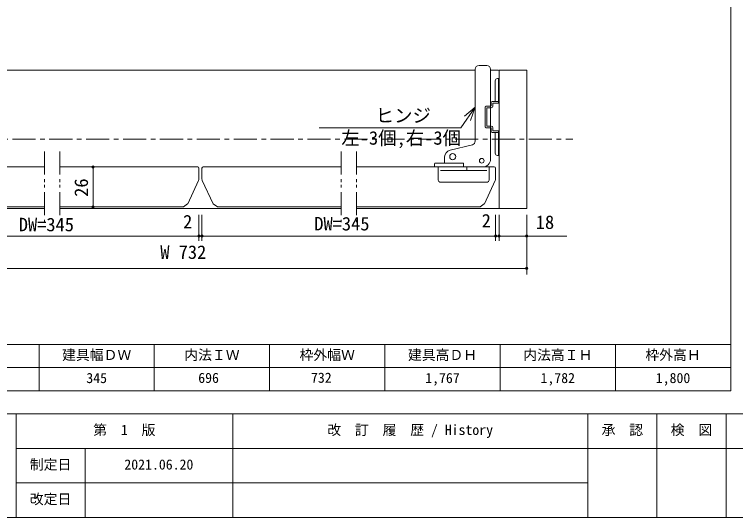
# Model space of a CAD drawing. Units: millimetres on the paper, enlarged 10 times, with parts at other scales. Extents: x -2058 to 1892, y -400 to 2383.
# Drawn here: x -1261 to 303, y -400 to 691 of the extents above; entities that cross this region are included whole.
import ezdxf
from ezdxf.enums import TextEntityAlignment as Align

# ---------------------------------------------------------------- set-up
doc = ezdxf.new("R2010")
doc.units = ezdxf.units.MM
doc.header["$LTSCALE"] = 10
doc.header["$PDMODE"] = 32
doc.header["$PDSIZE"] = 5
for name, pattern in [('CHAIN1', [8, 5, -1, 1, -1]), ('DOUBLE_CHAIN1', [8.8, 5, -1, 0.6, -0.6, 0.6, -1]), ('USER9', [18, 9, -9])]:
    doc.linetypes.add(name, pattern=pattern)
doc.layers.add('0-0_0', color=7, linetype='Continuous', lineweight=18)
doc.layers.add('2-0_NOTE$005', color=7, linetype='Continuous', lineweight=18)
doc.styles.add('ＭＳ ゴシック', font='')
doc.styles.get('ＭＳ ゴシック').set_extended_font_data('MS Gothic')

msp = doc.modelspace()

# ---------------------------------------------------------------- linework, layer by layer
at = {"layer": '0-0_0'}
for p, q in [((292.04, 2332.81), (292.04, -124.69)), ((-2007.96, -24.69), (292.04, -24.69)), ((-1207.96, -24.69), (-1207.96, -124.69)), ((-957.96, -24.69), (-957.96, -124.69)), ((-707.96, -24.69), (-707.96, -124.69)), ((-457.96, -24.69), (-457.96, -124.69)), ((-207.96, -24.69), (-207.96, -124.69)), ((42.04, -24.69), (42.04, -124.69)), ((-2007.96, -74.69), (292.04, -74.69)), ((-2007.96, -124.69), (292.04, -124.69)), ((-2057.96, -174.69), (1892.04, -174.69)), ((-1257.96, -174.69), (-1257.96, -399.69)), ((-787.96, -174.69), (-787.96, -399.69)), ((-17.96, -174.69), (-17.96, -399.69)), ((132.04, -174.69), (132.04, -399.69)), ((282.04, -174.69), (282.04, -399.69)), ((1892.04, -249.69), (-1257.96, -249.69)), ((-1107.96, -249.69), (-1107.96, -399.69)), ((-17.96, -324.69), (-1257.96, -324.69)), ((1892.04, -399.69), (-2057.96, -399.69))]:
    msp.add_line(p, q, dxfattribs=at)
msp.add_lwpolyline([(-2007.96, 2332.81), (-2007.96, -124.69), (292.04, -124.69)], dxfattribs=at)
at = {"layer": '2-0_NOTE$005'}
for p, q in [((-237.13, 580.44), (-253.79, 580.44)), ((-1452.96, 570.44), (-262.13, 570.44)), ((-262.13, 572.11), (-262.13, 416.45)), ((-228.79, 572.11), (-228.79, 377.11)), ((-228.79, 570.44), (-211.29, 570.44)), ((-210.46, 270.44), (-210.46, 570.44)), ((-213.79, 552.11), (-210.46, 552.11)), ((-211.29, 552.11), (-211.29, 498.78)), ((-210.46, 552.11), (-210.46, 498.78)), ((-218.79, 547.11), (-218.79, 502.11)), ((-225.46, 502.11), (-210.46, 502.11)), ((-227.13, 488.78), (-236.79, 488.78)), ((-227.13, 493.78), (-227.13, 500.44)), ((-210.46, 498.78), (-223.79, 498.78)), ((-223.79, 492.11), (-223.79, 498.78)), ((-227.13, 448.78), (-236.79, 448.78)), ((-227.13, 443.78), (-227.13, 437.11)), ((-223.79, 445.44), (-223.79, 438.78)), ((-210.46, 438.78), (-223.79, 438.78)), ((-211.29, 438.78), (-211.29, 385.44)), ((-210.46, 438.78), (-210.46, 385.44)), ((-225.46, 435.44), (-210.46, 435.44)), ((-218.79, 390.44), (-218.79, 435.44)), ((-316.05, 396.86), (-267.83, 408.54)), ((-328.79, 380.66), (-328.79, 368.78)), ((-213.79, 385.44), (-210.46, 385.44)), ((-1495.29, 360.44), (-1196.29, 360.44)), ((-1162.96, 360.44), (-863.96, 360.44)), ((-851.96, 360.44), (-552.96, 360.44)), ((-220.63, 360.44), (-519.63, 360.44)), ((-350.46, 367.11), (-350.46, 360.44)), ((-245.46, 360.44), (-350.46, 360.44)), ((-348.79, 368.78), (-288.79, 368.78)), ((-342.13, 332.11), (-342.13, 360.44)), ((-246.29, 360.44), (-329.63, 360.44)), ((-287.13, 367.11), (-287.13, 360.44)), ((-280.46, 360.44), (-280.46, 352.78)), ((-232.13, 332.11), (-232.13, 360.44)), ((-861.29, 333.77), (-861.29, 357.78)), ((-854.63, 333.77), (-854.63, 357.78)), ((-237.13, 352.78), (-337.13, 352.78)), ((-217.96, 333.77), (-217.96, 357.78)), ((-885.43, 280.69), (-861.86, 331.24)), ((-830.49, 280.69), (-854.07, 331.24)), ((-242.1, 280.69), (-218.52, 331.24)), ((-237.13, 327.11), (-337.13, 327.11)), ((-1507.96, 270.44), (-1196.29, 270.44)), ((-1464.45, 273.78), (-1196.29, 273.78)), ((-1162.96, 273.78), (-894.8, 273.78)), ((-1162.96, 270.44), (-552.96, 270.44)), ((-894.8, 273.96), (-885.76, 280.29)), ((-821.12, 273.96), (-830.16, 280.29)), ((-821.12, 273.78), (-552.96, 273.78)), ((-251.47, 273.78), (-519.63, 273.78)), ((-519.63, 270.44), (-207.13, 270.44)), ((-251.47, 273.96), (-242.43, 280.29))]:
    msp.add_line(p, q, dxfattribs=at)
at = {"layer": '2-0_NOTE$005', "color": 4}
for p, q in [((-262.13, 489.71), (-293.29, 445.21)), ((-262.13, 489.71), (-285.36, 470.21)), ((-262.13, 489.71), (-272.5, 461.2)), ((-293.29, 445.21), (-600.16, 445.21)), ((-1090.88, 273.78), (-1090.88, 360.44)), ((-861.29, 256.41), (-861.29, 200.44)), ((-854.63, 256.41), (-854.63, 200.44)), ((-217.96, 256.41), (-217.96, 200.44)), ((-210.46, 256.41), (-210.46, 200.44)), ((-210.46, 253.78), (-210.46, 200.44)), ((-150.46, 256.41), (-150.46, 200.44)), ((-150.46, 243.78), (-150.46, 127.11)), ((-1497.96, 210.44), (-861.29, 210.44)), ((-861.29, 210.44), (-886.29, 210.44)), ((-861.29, 210.44), (-854.63, 210.44)), ((-854.63, 210.44), (-217.96, 210.44)), ((-854.63, 210.44), (-829.63, 210.44)), ((-217.96, 210.44), (-242.96, 210.44)), ((-210.46, 210.44), (-217.96, 210.44)), ((-150.46, 210.44), (-210.46, 210.44)), ((-210.46, 210.44), (-63.19, 210.44)), ((-1564.63, 140.44), (-151.29, 140.44)), ((-1564.63, 140.44), (-150.46, 140.44))]:
    msp.add_line(p, q, dxfattribs=at)
at = {"layer": '2-0_NOTE$005', "linetype": 'USER9'}
for p, q in [((-240.46, 447.94), (-240.46, 489.61)), ((-237.96, 492.11), (-228.79, 492.11)), ((-237.13, 449.11), (-237.13, 488.44)), ((-237.96, 445.44), (-228.79, 445.44))]:
    msp.add_line(p, q, dxfattribs=at)
at = {"layer": '2-0_NOTE$005', "color": 4, "linetype": 'CHAIN1'}
msp.add_line((-1665.75, 420.44), (-50.17, 420.44), dxfattribs=at)
at = {"layer": '2-0_NOTE$005', "linetype": 'DOUBLE_CHAIN1'}
for p, q in [((-1196.29, 393.78), (-1196.29, 240.44)), ((-1162.96, 393.78), (-1162.96, 240.44)), ((-552.96, 393.78), (-552.96, 240.44)), ((-519.63, 393.78), (-519.63, 240.44))]:
    msp.add_line(p, q, dxfattribs=at)
at = {"layer": '2-0_NOTE$005'}
msp.add_lwpolyline([(-210.46, 570.44), (-150.46, 570.44), (-150.46, 270.44), (-207.13, 270.44)], dxfattribs=at)
for centre, radius in [((-310.69, 382.88), 6.67), ((-247.97, 373.92), 5)]:
    msp.add_circle(centre, radius, dxfattribs=at)
for centre, radius, start, end in [((-253.79, 572.11), 8.33, 90, 180), ((-237.13, 572.11), 8.33, 0, 90), ((-213.79, 547.11), 5, 90, 180), ((-225.46, 500.44), 1.67, 90, 180), ((-228.79, 493.78), 1.67, 270, 0), ((-227.13, 492.11), 3.33, 270, 0), ((-228.79, 443.78), 1.67, 0, 90), ((-227.13, 445.44), 3.33, 0, 90), ((-225.46, 437.11), 1.67, 180, 270), ((-270.46, 416.45), 8.33, 288.43495, 0), ((-312.13, 380.66), 16.67, 103.61549, 180), ((-245.46, 377.11), 16.67, 270, 0), ((-213.79, 390.44), 5, 180, 270), ((-863.96, 357.78), 2.67, 0, 90), ((-851.96, 357.78), 2.67, 90, 180), ((-348.79, 367.11), 1.67, 90, 180), ((-288.79, 367.11), 1.67, 0, 90), ((-220.63, 357.78), 2.67, 0, 90), ((-867.29, 333.77), 6, 335, 0), ((-848.63, 333.77), 6, 180, 205), ((-337.13, 332.11), 5, 180, 270), ((-337.13, 332.11), 5, 180, 270), ((-237.13, 332.11), 5, 270, 0), ((-237.13, 332.11), 5, 270, 0), ((-223.96, 333.77), 6, 335, 0)]:
    msp.add_arc(centre, radius, start, end, dxfattribs=at)
at = {"layer": '2-0_NOTE$005', "linetype": 'USER9'}
for centre, radius, start, end in [((-237.96, 489.61), 2.5, 90, 180), ((-236.79, 488.44), 0.333, 90, 180), ((-237.96, 447.94), 2.5, 180, 270), ((-236.79, 449.11), 0.333, 180, 270)]:
    msp.add_arc(centre, radius, start, end, dxfattribs=at)
at = {"layer": '2-0_NOTE$005', "color": 4}
for p in [(-1090.88, 360.44), (-1090.88, 273.78), (-861.29, 210.44), (-854.63, 210.44), (-217.96, 210.44), (-210.46, 210.44), (-150.46, 210.44), (-150.46, 140.44)]:
    msp.add_point(p, dxfattribs=at)

# ---------------------------------------------------------------- texts
at = {"layer": '0-0_0', "style": 'ＭＳ ゴシック'}
for s, p in [('建具幅ＤＷ', (-1157.96, -64.69)), ('内法ＩＷ', (-892.96, -64.69)), ('枠外幅Ｗ', (-642.96, -64.69)), ('建具高ＤＨ', (-407.96, -64.69)), ('内法高ＩＨ', (-157.96, -64.69)), ('枠外高Ｈ', (107.04, -64.69)), ('345', (-1105.46, -114.69)), ('696', (-862.75, -114.37)), ('732', (-618.21, -114.01)), ('1,767', (-370.46, -114.69)), ('1,782', (-120.46, -114.69)), ('1,800', (129.54, -114.69)), ('第\u30001\u3000版', (-1090.46, -227.19)), ('改\u3000訂\u3000履\u3000歴 / History', (-582.96, -227.19)), ('承\u3000認', (12.04, -227.19)), ('検\u3000図', (162.04, -227.19)), ('制定日', (-1227.96, -302.19)), ('2021.06.20', (-1022.96, -302.19)), ('改定日', (-1227.96, -377.19))]:
    msp.add_text(s, height=21.99, dxfattribs=at).set_placement(p, align=Align.BOTTOM_LEFT)
at = {"layer": '2-0_NOTE$005', "style": 'ＭＳ ゴシック'}
for s, p in [('ヒンジ', (-478.08, 448.43)), ('左-3個,右-3個', (-552.57, 399.86)), ('DW=345', (-1251.95, 212.15)), ('2', (-895.55, 218.37)), ('DW=345', (-611.07, 213.98)), ('2', (-248.05, 220.4)), ('18', (-130.74, 217.27)), ('W 732', (-945.05, 152.37))]:
    msp.add_text(s, height=29.33, dxfattribs=at).set_placement(p, align=Align.BOTTOM_LEFT)
msp.add_text('26', height=29.33, rotation=90, dxfattribs=at).set_placement((-1093.05, 295.68), align=Align.BOTTOM_LEFT)

doc.saveas('drawing.dxf')
